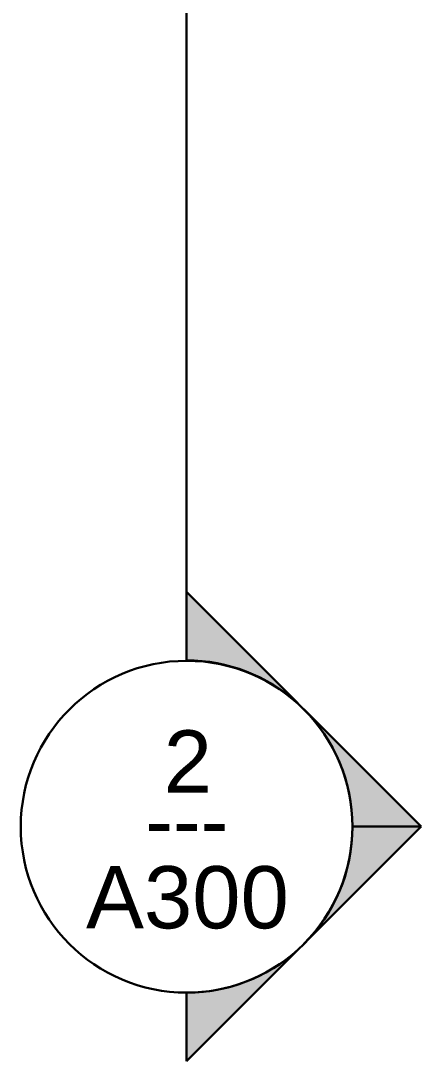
# Model space of a CAD drawing. Header units: inches. Extents: x 9391 to 11530, y 1186 to 2858.
# Drawn here: x 10428 to 10486, y 1185.8 to 1336.3 of the extents above; entities that cross this region are included whole.
import ezdxf

# ---------------------------------------------------------------- set-up
doc = ezdxf.new("R2010")
doc.units = ezdxf.units.IN
doc.header["$MEASUREMENT"] = 0
doc.layers.add('G-ANNO-SYMB-1', color=111, linetype='Continuous', lineweight=30)
doc.layers.add('G-ANNO-SYMB-2', color=111, linetype='Continuous', lineweight=9)
doc.styles.add('Arial', font='arial.ttf', dxfattribs={"height": 9})
doc.styles.add('Century Gothic', font='ufonts.com_century-gothic.ttf', dxfattribs={"height": 9})

# ---------------------------------------------------------------- blocks, each defined once
blk = doc.blocks.new('Section - Section Head - Filled-22785-FLOOR PLAN - ROOF')
at = {"layer": 'G-ANNO-SYMB-2'}
h = blk.add_hatch(color=256, dxfattribs=at)
edge = h.paths.add_edge_path(flags=0)
edge.add_line((-0.4268, 0.1768), (-0.25, 0.3536))
edge.add_line((-0.25, 0.3536), (-0.25, 0.25))
edge.add_arc((-0.25, 0), 0.25, 90, 135)
h = blk.add_hatch(color=256, dxfattribs=at)
edge = h.paths.add_edge_path(flags=0)
edge.add_arc((-0.25, 0), 0.25, 45, 90)
edge.add_line((-0.25, 0.25), (-0.25, 0.3536))
edge.add_line((-0.25, 0.3536), (-0.0732, 0.1768))
h = blk.add_hatch(color=256, dxfattribs=at)
edge = h.paths.add_edge_path(flags=0)
edge.add_arc((-0.25, 0), 0.2503, 137.9216, 180)
edge.add_line((-0.5003, 0), (-0.6036, 0))
edge.add_line((-0.6036, 0), (-0.4358, 0.1678))
h = blk.add_hatch(color=256, dxfattribs=at)
edge = h.paths.add_edge_path(flags=0)
edge.add_line((-0.0642, 0.1678), (0.1036, 0))
edge.add_line((0.1036, 0), (0.0003, 0))
edge.add_arc((-0.25, 0), 0.2503, 0, 42.0784)
at = {"layer": 'G-ANNO-SYMB-1'}
for p, q in [((-0.25, 0.3536), (-0.4268, 0.1768)), ((-0.25, 0.25), (-0.25, 0.3536)), ((-0.0732, 0.1768), (-0.25, 0.3536)), ((-0.25, 0.3536), (-0.25, 0.25)), ((-0.4358, 0.1678), (-0.6036, 0)), ((0.1036, 0), (-0.0642, 0.1678)), ((-0.6036, 0), (-0.5003, 0)), ((0.0003, 0), (0.1036, 0))]:
    blk.add_line(p, q, dxfattribs=at)
for centre, radius, start, end in [((-0.2503, 0), 0.25, 360, 180), ((-0.25, 0), 0.25, 90, 135), ((-0.25, 0), 0.25, 45, 90), ((-0.25, 0), 0.2503, 137.9216, 180), ((-0.25, 0), 0.2503, 0, 42.0784), ((-0.2503, 0), 0.25, 180, 360)]:
    blk.add_arc(centre, radius, start, end, dxfattribs=at)

msp = doc.modelspace()

# ---------------------------------------------------------------- linework, layer by layer
at = {"layer": 'G-ANNO-SYMB-1'}
msp.add_line((10452.03, 2800.09), (10452.03, 1243.74), dxfattribs=at)

# ---------------------------------------------------------------- block references
at = {"layer": 'G-ANNO-SYMB-1', "extrusion": (0, 0, -1), "xscale": 95.99999999999994, "yscale": 95.99999999999994, "zscale": 95.99999999999994, "rotation": 90.00000000000053}
msp.add_blockref('Section - Section Head - Filled-22785-FLOOR PLAN - ROOF', (-10452.03, 1243.74), dxfattribs=at)

# ---------------------------------------------------------------- texts
at = {"layer": 'G-ANNO-SYMB-2', "char_height": 9, "attachment_point": 1}
for s, insert, width, style in [('2', (10448.71, 1233.65), 8.484, 'Arial'), ('---', (10446.06, 1225.14), 15.453, 'Century Gothic'), ('A300', (10437.47, 1214.01), 35.754, 'Arial')]:
    msp.add_mtext(s, dxfattribs=dict(at, insert=insert, width=width, style=style))

doc.saveas('drawing.dxf')
